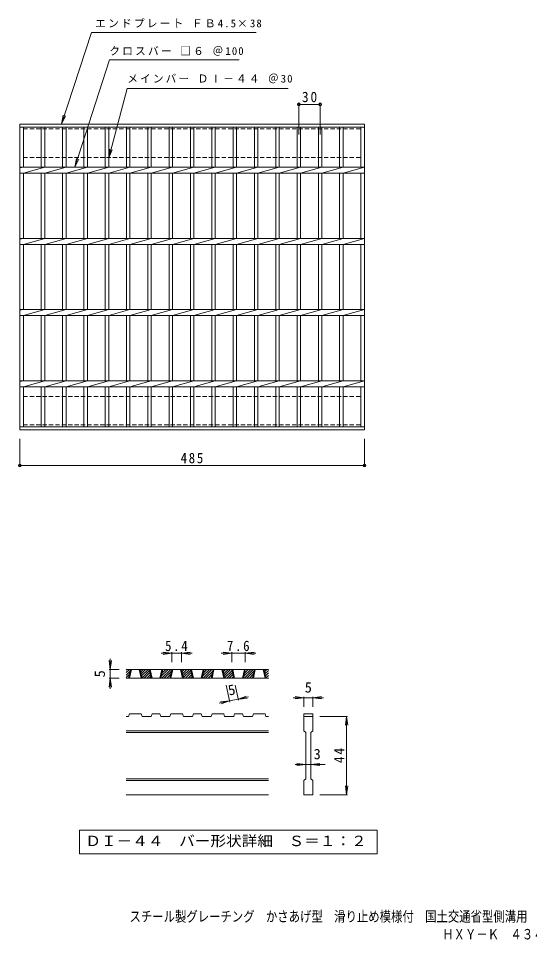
# Model space of a CAD drawing. Units: millimetres, scale not verified, with parts at other scales. Extents: x -580 to 819, y -687 to 608.
# Drawn here: x -580 to 139, y -687 to 608 of the extents above; entities that cross this region are included whole.
import ezdxf
from ezdxf.enums import TextEntityAlignment as Align

# ---------------------------------------------------------------- set-up
doc = ezdxf.new("R2010")
doc.units = ezdxf.units.MM
doc.header["$LTSCALE"] = 5
doc.header["$PDMODE"] = 32
doc.header["$PDSIZE"] = 4
doc.linetypes.add('DASHED1', pattern=[1.8, 1.2, -0.6])
for name, color, linetype, lineweight in [('B-1', 2, 'Continuous', 9), ('B-2', 3, 'Continuous', 9), ('B-4', 7, 'Continuous', 9), ('D-0', 3, 'Continuous', 9), ('D-4', 7, 'Continuous', 9)]:
    doc.layers.add(name, color=color, linetype=linetype, lineweight=lineweight)
doc.layers.add('F-5_F-5ﾚｲﾔ', color=2, linetype='Continuous')
doc.styles.add('ＭＳ ゴシック', font='')
doc.styles.get('ＭＳ ゴシック').set_extended_font_data('MS Gothic')

msp = doc.modelspace()

# ---------------------------------------------------------------- linework, layer by layer
at = {"layer": 'B-1', "linetype": 'DASHED1'}
for p, q in [((-573.243, 452.645), (-98.243, 452.645)), ((-573.243, 412.645), (-573.243, 452.645)), ((-98.243, 452.645), (-98.243, 412.645)), ((-573.243, 412.645), (-98.243, 412.645)), ((-573.243, 76.645), (-573.243, 36.645)), ((-573.243, 76.645), (-98.243, 76.645)), ((-98.243, 36.645), (-98.243, 76.645)), ((-573.243, 36.645), (-98.243, 36.645))]:
    msp.add_line(p, q, dxfattribs=at)
at = {"layer": 'B-2'}
for p, q in [((-578.243, 29.645), (-578.243, 459.645)), ((-578.243, 459.645), (-93.243, 459.645)), ((-578.243, 455.145), (-93.243, 455.145)), ((-573.243, 398.884), (-573.243, 455.145)), ((-548.243, 455.145), (-548.243, 398.884)), ((-543.243, 455.145), (-543.243, 398.884)), ((-518.243, 455.145), (-518.243, 398.884)), ((-513.243, 455.145), (-513.243, 398.884)), ((-488.243, 455.145), (-488.243, 398.884)), ((-483.243, 455.145), (-483.243, 398.884)), ((-458.243, 455.145), (-458.243, 398.884)), ((-453.243, 455.145), (-453.243, 398.884)), ((-428.243, 455.145), (-428.243, 398.884)), ((-423.243, 455.145), (-423.243, 398.884)), ((-398.242, 455.145), (-398.242, 398.884)), ((-393.243, 455.145), (-393.243, 398.884)), ((-368.243, 455.145), (-368.243, 398.884)), ((-363.243, 455.145), (-363.243, 398.884)), ((-338.243, 455.145), (-338.243, 398.884)), ((-333.243, 455.145), (-333.243, 398.884)), ((-308.243, 455.145), (-308.243, 398.884)), ((-303.243, 455.145), (-303.243, 398.884)), ((-278.243, 455.145), (-278.243, 398.884)), ((-273.243, 455.145), (-273.243, 398.884)), ((-248.243, 455.145), (-248.243, 398.884)), ((-243.243, 455.145), (-243.243, 398.884)), ((-218.243, 455.145), (-218.243, 398.884)), ((-213.243, 455.145), (-213.243, 398.884)), ((-188.243, 455.145), (-188.243, 398.884)), ((-183.243, 455.145), (-183.243, 398.884)), ((-158.243, 455.145), (-158.243, 398.884)), ((-153.243, 455.145), (-153.243, 398.884)), ((-128.243, 455.145), (-128.243, 398.884)), ((-123.243, 455.145), (-123.243, 398.884)), ((-98.243, 455.145), (-98.243, 398.884)), ((-93.243, 459.645), (-93.243, 29.645)), ((-573.243, 398.884), (-578.243, 397.884)), ((-578.243, 398.884), (-93.243, 398.884)), ((-578.243, 390.405), (-93.243, 390.405)), ((-543.243, 398.884), (-573.243, 390.405)), ((-573.243, 298.884), (-573.243, 390.405)), ((-548.243, 390.405), (-548.243, 298.884)), ((-513.243, 398.884), (-543.243, 390.405)), ((-543.243, 390.405), (-543.243, 298.884)), ((-518.243, 390.405), (-518.243, 298.884)), ((-483.243, 398.884), (-513.243, 390.405)), ((-513.243, 390.405), (-513.243, 298.884)), ((-488.243, 390.405), (-488.243, 298.884)), ((-453.243, 398.884), (-483.243, 390.405)), ((-483.243, 390.405), (-483.243, 298.884)), ((-458.243, 390.405), (-458.243, 298.884)), ((-423.243, 398.884), (-453.243, 390.405)), ((-453.243, 390.405), (-453.243, 298.884)), ((-428.243, 390.405), (-428.243, 298.884)), ((-393.243, 398.884), (-423.243, 390.405)), ((-423.243, 390.405), (-423.243, 298.884)), ((-398.242, 390.405), (-398.242, 298.884)), ((-363.243, 398.884), (-393.243, 390.405)), ((-393.243, 390.405), (-393.243, 298.884)), ((-368.243, 390.405), (-368.243, 298.884)), ((-333.243, 398.884), (-363.243, 390.405)), ((-363.243, 390.405), (-363.243, 298.884)), ((-338.243, 390.405), (-338.243, 298.884)), ((-303.243, 398.884), (-333.243, 390.405)), ((-333.243, 390.405), (-333.243, 298.884)), ((-308.243, 390.405), (-308.243, 298.884)), ((-273.243, 398.884), (-303.243, 390.405)), ((-303.243, 390.405), (-303.243, 298.884)), ((-278.243, 390.405), (-278.243, 298.884)), ((-243.243, 398.884), (-273.243, 390.405)), ((-273.243, 390.405), (-273.243, 298.884)), ((-248.243, 390.405), (-248.243, 298.884)), ((-213.243, 398.884), (-243.243, 390.405)), ((-243.243, 390.405), (-243.243, 298.884)), ((-218.243, 390.405), (-218.243, 298.884)), ((-183.243, 398.884), (-213.243, 390.405)), ((-213.243, 390.405), (-213.243, 298.884)), ((-188.243, 390.405), (-188.243, 298.884)), ((-153.243, 398.884), (-183.243, 390.405)), ((-183.243, 390.405), (-183.243, 298.884)), ((-158.243, 390.405), (-158.243, 298.884)), ((-123.243, 398.884), (-153.243, 390.405)), ((-153.243, 390.405), (-153.243, 298.884)), ((-128.243, 390.405), (-128.243, 298.884)), ((-93.243, 398.884), (-123.243, 390.405)), ((-123.243, 390.405), (-123.243, 298.884)), ((-98.243, 390.405), (-98.243, 298.884)), ((-573.243, 298.884), (-578.243, 297.884)), ((-578.243, 298.884), (-93.243, 298.884)), ((-543.243, 298.884), (-573.243, 290.405)), ((-513.243, 298.884), (-543.243, 290.405)), ((-483.243, 298.884), (-513.243, 290.405)), ((-453.243, 298.884), (-483.243, 290.405)), ((-423.243, 298.884), (-453.243, 290.405)), ((-393.243, 298.884), (-423.243, 290.405)), ((-363.243, 298.884), (-393.243, 290.405)), ((-333.243, 298.884), (-363.243, 290.405)), ((-303.243, 298.884), (-333.243, 290.405)), ((-273.243, 298.884), (-303.243, 290.405)), ((-243.243, 298.884), (-273.243, 290.405)), ((-213.243, 298.884), (-243.243, 290.405)), ((-183.243, 298.884), (-213.243, 290.405)), ((-153.243, 298.884), (-183.243, 290.405)), ((-123.243, 298.884), (-153.243, 290.405)), ((-93.243, 298.884), (-123.243, 290.405)), ((-578.243, 290.405), (-93.243, 290.405)), ((-573.243, 198.884), (-573.243, 290.405)), ((-548.243, 290.405), (-548.243, 198.884)), ((-543.243, 290.405), (-543.243, 198.884)), ((-518.243, 290.405), (-518.243, 198.884)), ((-513.243, 290.405), (-513.243, 198.884)), ((-488.243, 290.405), (-488.243, 198.884)), ((-483.243, 290.405), (-483.243, 198.884)), ((-458.243, 290.405), (-458.243, 198.884)), ((-453.243, 290.405), (-453.243, 198.884)), ((-428.243, 290.405), (-428.243, 198.884)), ((-423.243, 290.405), (-423.243, 198.884)), ((-398.242, 290.405), (-398.242, 198.884)), ((-393.243, 290.405), (-393.243, 198.884)), ((-368.243, 290.405), (-368.243, 198.884)), ((-363.243, 290.405), (-363.243, 198.884)), ((-338.243, 290.405), (-338.243, 198.884)), ((-333.243, 290.405), (-333.243, 198.884)), ((-308.243, 290.405), (-308.243, 198.884)), ((-303.243, 290.405), (-303.243, 198.884)), ((-278.243, 290.405), (-278.243, 198.884)), ((-273.243, 290.405), (-273.243, 198.884)), ((-248.243, 290.405), (-248.243, 198.884)), ((-243.243, 290.405), (-243.243, 198.884)), ((-218.243, 290.405), (-218.243, 198.884)), ((-213.243, 290.405), (-213.243, 198.884)), ((-188.243, 290.405), (-188.243, 198.884)), ((-183.243, 290.405), (-183.243, 198.884)), ((-158.243, 290.405), (-158.243, 198.884)), ((-153.243, 290.405), (-153.243, 198.884)), ((-128.243, 290.405), (-128.243, 198.884)), ((-123.243, 290.405), (-123.243, 198.884)), ((-98.243, 290.405), (-98.243, 198.884)), ((-578.243, 198.884), (-93.243, 198.884)), ((-573.243, 198.884), (-578.243, 197.884)), ((-543.243, 198.884), (-573.243, 190.405)), ((-513.243, 198.884), (-543.243, 190.405)), ((-483.243, 198.884), (-513.243, 190.405)), ((-453.243, 198.884), (-483.243, 190.405)), ((-423.243, 198.884), (-453.243, 190.405)), ((-393.243, 198.884), (-423.243, 190.405)), ((-363.243, 198.884), (-393.243, 190.405)), ((-333.243, 198.884), (-363.243, 190.405)), ((-303.243, 198.884), (-333.243, 190.405)), ((-273.243, 198.884), (-303.243, 190.405)), ((-243.243, 198.884), (-273.243, 190.405)), ((-213.243, 198.884), (-243.243, 190.405)), ((-183.243, 198.884), (-213.243, 190.405)), ((-153.243, 198.884), (-183.243, 190.405)), ((-123.243, 198.884), (-153.243, 190.405)), ((-93.243, 198.884), (-123.243, 190.405)), ((-578.243, 190.404), (-93.243, 190.404)), ((-573.243, 98.884), (-573.243, 190.404)), ((-548.243, 190.404), (-548.243, 98.884)), ((-543.243, 190.404), (-543.243, 98.884)), ((-518.243, 190.404), (-518.243, 98.884)), ((-513.243, 190.404), (-513.243, 98.884)), ((-488.243, 190.404), (-488.243, 98.884)), ((-483.243, 190.404), (-483.243, 98.884)), ((-458.243, 190.404), (-458.243, 98.884)), ((-453.243, 190.404), (-453.243, 98.884)), ((-428.243, 190.404), (-428.243, 98.884)), ((-423.243, 190.404), (-423.243, 98.884)), ((-398.242, 190.404), (-398.242, 98.884)), ((-393.243, 190.404), (-393.243, 98.884)), ((-368.243, 190.404), (-368.243, 98.884)), ((-363.243, 190.404), (-363.243, 98.884)), ((-338.243, 190.404), (-338.243, 98.884)), ((-333.243, 190.404), (-333.243, 98.884)), ((-308.243, 190.404), (-308.243, 98.884)), ((-303.243, 190.404), (-303.243, 98.884)), ((-278.243, 190.404), (-278.243, 98.884)), ((-273.243, 190.404), (-273.243, 98.884)), ((-248.243, 190.404), (-248.243, 98.884)), ((-243.243, 190.404), (-243.243, 98.884)), ((-218.243, 190.404), (-218.243, 98.884)), ((-213.243, 190.404), (-213.243, 98.884)), ((-188.243, 190.404), (-188.243, 98.884)), ((-183.243, 190.404), (-183.243, 98.884)), ((-158.243, 190.404), (-158.243, 98.884)), ((-153.243, 190.404), (-153.243, 98.884)), ((-128.243, 190.404), (-128.243, 98.884)), ((-123.243, 190.404), (-123.243, 98.884)), ((-98.243, 190.404), (-98.243, 98.884)), ((-573.243, 98.884), (-578.243, 97.884)), ((-578.243, 98.884), (-93.243, 98.884)), ((-543.243, 98.884), (-573.243, 90.404)), ((-513.243, 98.884), (-543.243, 90.404)), ((-483.243, 98.884), (-513.243, 90.404)), ((-453.243, 98.884), (-483.243, 90.404)), ((-423.243, 98.884), (-453.243, 90.404)), ((-393.243, 98.884), (-423.243, 90.404)), ((-363.243, 98.884), (-393.243, 90.404)), ((-333.243, 98.884), (-363.243, 90.404)), ((-303.243, 98.884), (-333.243, 90.404)), ((-273.243, 98.884), (-303.243, 90.404)), ((-243.243, 98.884), (-273.243, 90.404)), ((-213.243, 98.884), (-243.243, 90.404)), ((-183.243, 98.884), (-213.243, 90.404)), ((-153.243, 98.884), (-183.243, 90.404)), ((-123.243, 98.884), (-153.243, 90.404)), ((-93.243, 98.884), (-123.243, 90.404)), ((-578.243, 90.404), (-93.243, 90.404)), ((-573.243, 34.145), (-573.243, 90.404)), ((-548.243, 90.404), (-548.243, 34.145)), ((-543.243, 90.404), (-543.243, 34.145)), ((-518.243, 90.404), (-518.243, 34.145)), ((-513.243, 90.404), (-513.243, 34.145)), ((-488.243, 90.404), (-488.243, 34.145)), ((-483.243, 90.404), (-483.243, 34.145)), ((-458.243, 90.404), (-458.243, 34.145)), ((-453.243, 90.404), (-453.243, 34.145)), ((-428.243, 90.404), (-428.243, 34.145)), ((-423.243, 90.404), (-423.243, 34.145)), ((-398.242, 90.404), (-398.242, 34.145)), ((-393.243, 90.404), (-393.243, 34.145)), ((-368.243, 90.404), (-368.243, 34.145)), ((-363.243, 90.404), (-363.243, 34.145)), ((-338.243, 90.404), (-338.243, 34.145)), ((-333.243, 90.404), (-333.243, 34.145)), ((-308.243, 90.404), (-308.243, 34.145)), ((-303.243, 90.404), (-303.243, 34.145)), ((-278.243, 90.404), (-278.243, 34.145)), ((-273.243, 90.404), (-273.243, 34.145)), ((-248.243, 90.404), (-248.243, 34.145)), ((-243.243, 90.404), (-243.243, 34.145)), ((-218.243, 90.404), (-218.243, 34.145)), ((-213.243, 90.404), (-213.243, 34.145)), ((-188.243, 90.404), (-188.243, 34.145)), ((-183.243, 90.404), (-183.243, 34.145)), ((-158.243, 90.404), (-158.243, 34.145)), ((-153.243, 90.404), (-153.243, 34.145)), ((-128.243, 90.404), (-128.243, 34.145)), ((-123.243, 90.404), (-123.243, 34.145)), ((-98.243, 90.404), (-98.243, 34.145)), ((-93.243, 34.145), (-578.243, 34.145)), ((-93.243, 29.645), (-578.243, 29.645))]:
    msp.add_line(p, q, dxfattribs=at)
at = {"layer": 'B-4'}
for p, q in [((-500.743, 398.884), (-452.309, 549.645)), ((-452.309, 549.645), (-269.809, 549.645)), ((-453.243, 412.014), (-427.083, 509.645)), ((-427.083, 509.645), (-200.833, 509.645)), ((-185.743, 444.704), (-185.743, 488.693)), ((-185.743, 487.193), (-155.743, 487.193)), ((-155.743, 444.704), (-155.743, 488.693)), ((-519.479, 459.645), (-517.176, 471.931)), ((-519.479, 459.645), (-514.075, 470.916)), ((-453.243, 412.014), (-451.612, 424.408)), ((-453.243, 412.014), (-448.46, 423.563)), ((-500.743, 398.884), (-498.506, 411.182)), ((-500.743, 398.884), (-495.399, 410.184)), ((-578.243, 17.145), (-578.243, -21.855)), ((-93.243, 17.145), (-93.243, -21.855)), ((-578.243, -20.355), (-93.243, -20.355))]:
    msp.add_line(p, q, dxfattribs=at)
msp.add_lwpolyline([(-519.479, 459.645), (-477.408, 588.237), (-245.906, 588.237)], dxfattribs=at)
for p in [(-185.743, 487.193), (-155.743, 487.193), (-578.243, -20.355), (-93.243, -20.355)]:
    msp.add_point(p, dxfattribs=at)
at = {"layer": 'D-0'}
for p, q in [((-428.574, -311.371), (-424.04, -306.838)), ((-428.574, -307.836), (-427.576, -306.838)), ((-228.574, -306.838), (-428.574, -306.838)), ((-428.574, -314.907), (-422.993, -309.326)), ((-425.135, -319.338), (-422.46, -306.838)), ((-423.885, -319.338), (-421.21, -306.838)), ((-410.135, -306.838), (-407.46, -319.338)), ((-408.885, -306.838), (-406.21, -319.338)), ((-408.8, -307.237), (-408.401, -306.838)), ((-408.177, -310.149), (-404.865, -306.838)), ((-407.553, -313.062), (-401.33, -306.838)), ((-406.93, -315.974), (-397.794, -306.838)), ((-406.307, -318.886), (-395.777, -308.357)), ((-393.427, -319.338), (-396.102, -306.838)), ((-392.177, -319.338), (-394.852, -306.838)), ((-378.427, -306.838), (-381.102, -319.338)), ((-377.177, -306.838), (-379.852, -319.338)), ((-379.265, -316.593), (-369.51, -306.838)), ((-378.475, -319.338), (-365.974, -306.838)), ((-378.302, -312.095), (-373.045, -306.838)), ((-377.34, -307.596), (-376.581, -306.838)), ((-374.939, -319.338), (-364.927, -309.326)), ((-367.069, -319.338), (-364.394, -306.838)), ((-365.819, -319.338), (-363.144, -306.838)), ((-352.069, -306.838), (-349.394, -319.338)), ((-350.819, -306.838), (-348.144, -319.338)), ((-350.734, -307.237), (-350.335, -306.838)), ((-350.111, -310.149), (-346.799, -306.838)), ((-349.487, -313.062), (-343.264, -306.838)), ((-348.864, -315.974), (-339.728, -306.838)), ((-348.241, -318.886), (-337.711, -308.357)), ((-335.361, -319.338), (-338.036, -306.838)), ((-334.111, -319.338), (-336.786, -306.838)), ((-320.361, -306.838), (-323.036, -319.338)), ((-319.111, -306.838), (-321.786, -319.338)), ((-321.199, -316.593), (-311.444, -306.838)), ((-320.409, -319.338), (-307.908, -306.838)), ((-320.236, -312.095), (-314.979, -306.838)), ((-319.274, -307.596), (-318.515, -306.838)), ((-316.873, -319.338), (-306.861, -309.326)), ((-309.003, -319.338), (-306.328, -306.838)), ((-307.753, -319.338), (-305.078, -306.838)), ((-294.003, -306.838), (-291.328, -319.338)), ((-292.753, -306.838), (-290.078, -319.338)), ((-292.668, -307.237), (-292.269, -306.838)), ((-292.045, -310.149), (-288.733, -306.838)), ((-291.421, -313.062), (-285.198, -306.838)), ((-290.798, -315.974), (-281.662, -306.838)), ((-290.175, -318.886), (-279.645, -308.357)), ((-277.295, -319.338), (-279.97, -306.838)), ((-276.045, -319.338), (-278.72, -306.838)), ((-262.295, -306.838), (-264.97, -319.338)), ((-261.045, -306.838), (-263.72, -319.338)), ((-263.133, -316.593), (-253.378, -306.838)), ((-262.343, -319.338), (-249.842, -306.838)), ((-262.17, -312.095), (-256.913, -306.838)), ((-261.208, -307.596), (-260.449, -306.838)), ((-258.807, -319.338), (-248.795, -309.326)), ((-250.937, -319.338), (-248.262, -306.838)), ((-249.687, -319.338), (-247.012, -306.838)), ((-235.937, -306.838), (-233.262, -319.338)), ((-234.687, -306.838), (-232.012, -319.338)), ((-234.602, -307.237), (-234.203, -306.838)), ((-233.979, -310.149), (-230.667, -306.838)), ((-233.355, -313.062), (-228.574, -308.28)), ((-428.574, -318.442), (-423.955, -313.824)), ((-228.574, -319.338), (-428.574, -319.338)), ((-425.934, -319.338), (-424.918, -318.322)), ((-403.223, -319.338), (-395.154, -311.269)), ((-399.688, -319.338), (-394.531, -314.181)), ((-396.152, -319.338), (-393.908, -317.093)), ((-371.403, -319.338), (-365.889, -313.824)), ((-367.868, -319.338), (-366.852, -318.322)), ((-345.157, -319.338), (-337.088, -311.269)), ((-341.622, -319.338), (-336.465, -314.181)), ((-338.086, -319.338), (-335.842, -317.093)), ((-313.337, -319.338), (-307.823, -313.824)), ((-309.802, -319.338), (-308.786, -318.322)), ((-287.091, -319.338), (-279.022, -311.269)), ((-283.556, -319.338), (-278.399, -314.181)), ((-280.02, -319.338), (-277.776, -317.093)), ((-255.271, -319.338), (-249.757, -313.824)), ((-251.736, -319.338), (-250.72, -318.322)), ((-232.732, -315.974), (-228.574, -311.815)), ((-232.109, -318.886), (-228.574, -315.351)), ((-229.025, -319.338), (-228.574, -318.887)), ((-425.135, -373.088), (-428.574, -373.088)), ((-425.135, -373.088), (-423.885, -369.338)), ((-407.46, -369.338), (-423.885, -369.338)), ((-407.46, -369.338), (-406.21, -373.088)), ((-393.427, -373.088), (-406.21, -373.088)), ((-393.427, -373.088), (-392.177, -369.338)), ((-381.102, -369.338), (-392.177, -369.338)), ((-381.102, -369.338), (-379.852, -373.088)), ((-367.069, -373.088), (-379.852, -373.088)), ((-367.069, -373.088), (-365.819, -369.338)), ((-349.394, -369.338), (-365.819, -369.338)), ((-348.144, -373.088), (-349.394, -369.338)), ((-335.361, -373.088), (-348.144, -373.088)), ((-335.361, -373.088), (-334.111, -369.338)), ((-323.036, -369.338), (-334.111, -369.338)), ((-323.036, -369.338), (-321.786, -373.088)), ((-309.003, -373.088), (-321.786, -373.088)), ((-309.003, -373.088), (-307.753, -369.338)), ((-307.753, -369.338), (-291.328, -369.338)), ((-290.078, -373.088), (-291.328, -369.338)), ((-277.295, -373.088), (-290.078, -373.088)), ((-277.295, -373.088), (-276.045, -369.338)), ((-264.97, -369.338), (-276.045, -369.338)), ((-264.97, -369.338), (-263.72, -373.088)), ((-250.937, -373.088), (-263.72, -373.088)), ((-250.937, -373.088), (-249.687, -369.338)), ((-249.687, -369.338), (-233.262, -369.338)), ((-232.012, -373.088), (-233.262, -369.338)), ((-228.574, -373.088), (-232.012, -373.088)), ((-178.574, -369.338), (-166.074, -369.338)), ((-178.574, -369.338), (-178.574, -373.088)), ((-178.574, -373.088), (-166.074, -373.088)), ((-178.574, -393.088), (-178.574, -373.088)), ((-166.074, -369.338), (-166.074, -373.088)), ((-166.074, -373.088), (-166.074, -393.088)), ((-228.574, -393.088), (-428.574, -393.088)), ((-228.574, -395.588), (-428.574, -395.588)), ((-178.574, -393.088), (-176.074, -395.588)), ((-176.074, -460.588), (-176.074, -395.588)), ((-168.574, -395.588), (-166.074, -393.088)), ((-168.574, -395.588), (-168.574, -460.588)), ((-228.574, -460.588), (-428.574, -460.588)), ((-228.574, -463.088), (-428.574, -463.088)), ((-168.574, -460.588), (-166.074, -463.088)), ((-166.074, -463.088), (-166.074, -483.088)), ((-228.574, -483.088), (-428.574, -483.088)), ((-166.074, -483.088), (-178.574, -483.088))]:
    msp.add_line(p, q, dxfattribs=at)
msp.add_lwpolyline([(-178.574, -483.088), (-178.574, -463.088), (-176.074, -460.588)], dxfattribs=at)
at = {"layer": 'D-0', "color": 7}
msp.add_lwpolyline([(-494.401, -533.088), (-494.401, -566.314), (-75.247, -566.314), (-75.247, -533.088)], close=True, dxfattribs=at)
at = {"layer": 'D-4'}
for p, q in [((-364.394, -284.338), (-379.394, -284.338)), ((-364.394, -284.338), (-376.787, -282.706)), ((-364.394, -284.338), (-376.787, -285.969)), ((-364.394, -282.838), (-364.394, -296.838)), ((-350.819, -284.338), (-364.394, -284.338)), ((-350.819, -284.338), (-338.426, -282.706)), ((-350.819, -282.838), (-350.819, -296.838)), ((-350.819, -284.338), (-338.426, -285.969)), ((-350.819, -284.338), (-335.819, -284.338)), ((-279.97, -284.338), (-294.97, -284.338)), ((-279.97, -284.338), (-292.363, -282.706)), ((-279.97, -284.338), (-292.363, -285.969)), ((-279.97, -282.838), (-279.97, -296.838)), ((-261.045, -284.338), (-279.97, -284.338)), ((-261.045, -284.338), (-248.652, -282.706)), ((-261.045, -282.838), (-261.045, -296.838)), ((-261.045, -284.338), (-248.652, -285.969)), ((-261.045, -284.338), (-246.045, -284.338)), ((-451.074, -306.838), (-452.705, -294.445)), ((-451.074, -306.838), (-451.074, -291.838)), ((-451.074, -306.838), (-449.442, -294.445)), ((-452.574, -306.838), (-438.574, -306.838)), ((-451.074, -306.838), (-451.074, -319.338)), ((-451.074, -319.338), (-452.705, -331.731)), ((-452.574, -319.338), (-438.574, -319.338)), ((-451.074, -319.338), (-449.442, -331.731)), ((-451.074, -319.338), (-451.074, -334.338)), ((-282.927, -352.756), (-287.986, -329.117)), ((-270.704, -350.141), (-275.203, -329.117)), ((-271.017, -348.674), (-283.241, -351.29)), ((-271.017, -348.674), (-259.24, -344.485)), ((-271.017, -348.674), (-256.35, -345.535)), ((-271.017, -348.674), (-258.557, -347.676)), ((-178.574, -346.838), (-193.574, -346.838)), ((-178.574, -346.838), (-190.967, -345.206)), ((-178.574, -346.838), (-190.967, -348.47)), ((-178.574, -345.338), (-178.574, -359.338)), ((-166.074, -346.838), (-178.574, -346.838)), ((-166.074, -346.838), (-153.681, -345.206)), ((-166.074, -345.338), (-166.074, -359.338)), ((-166.074, -346.838), (-153.681, -348.47)), ((-166.074, -346.838), (-151.074, -346.838)), ((-283.241, -351.29), (-297.909, -354.428)), ((-283.241, -351.29), (-295.701, -352.288)), ((-283.241, -351.29), (-295.018, -355.478)), ((-117.074, -373.088), (-156.074, -373.088)), ((-118.574, -373.088), (-120.205, -385.481)), ((-118.574, -373.088), (-116.942, -385.481)), ((-118.574, -483.088), (-118.574, -373.088)), ((-176.074, -440.588), (-188.467, -438.956)), ((-168.574, -440.588), (-156.181, -438.956)), ((-176.074, -440.588), (-191.074, -440.588)), ((-176.074, -440.588), (-188.467, -442.219)), ((-168.574, -440.588), (-176.074, -440.588)), ((-168.574, -440.588), (-156.181, -442.219)), ((-168.574, -440.588), (-148.574, -440.588)), ((-118.574, -483.088), (-120.205, -470.695)), ((-118.574, -483.088), (-116.942, -470.695)), ((-117.074, -483.088), (-156.074, -483.088))]:
    msp.add_line(p, q, dxfattribs=at)

# ---------------------------------------------------------------- texts
at = {"layer": 'B-4', "char_height": 11, "attachment_point": 7, "style": 'ＭＳ ゴシック'}
for s, insert in [('\\T1.21;エンドプレート\\~ＦＢ4.5×38', (-472.156, 594.951)), ('\\T1.21;クロスバー\\~□６\\~＠100', (-452.309, 555.634)), ('\\T1.2;メインバー\\~ＤⅠ－４４\\~＠30', (-427.083, 516.88))]:
    msp.add_mtext(s, dxfattribs=dict(at, insert=insert))
at = {"layer": 'B-4', "color": 2, "char_height": 14.66, "attachment_point": 7, "style": 'ＭＳ ゴシック'}
for s, insert in [('\\T1.27;\\W0.95;30', (-181.368, 490.193)), ('\\T1.27;\\W0.9;485', (-351.993, -17.355))]:
    msp.add_mtext(s, dxfattribs=dict(at, insert=insert))
at = {"layer": 'D-0', "color": 2, "style": 'ＭＳ ゴシック', "width": 1.1}
msp.add_text('ＤＩ－４４\u3000バー形状詳細\u3000Ｓ＝１：２', height=14.66, dxfattribs=at).set_placement((-486.074, -559.701), align=Align.BOTTOM_LEFT)
at = {"layer": 'D-4', "color": 2, "style": 'ＭＳ ゴシック'}
for rotation, p in [(90, (-454.074, -318.088)), (12.079, (-282.646, -348.094))]:
    msp.add_text('5', height=14.66, rotation=rotation, dxfattribs=at).set_placement(p, align=Align.BOTTOM_LEFT)
for s, p in [('5', (-177.324, -343.838)), ('3', (-164.824, -437.588))]:
    msp.add_text(s, height=14.66, dxfattribs=at).set_placement(p, align=Align.BOTTOM_LEFT)
at = {"layer": 'D-4', "color": 2, "char_height": 14.66, "attachment_point": 7, "style": 'ＭＳ ゴシック'}
for s, insert in [('\\T1.27;\\W0.9;5.4', (-373.857, -281.338)), ('\\T1.27;\\W0.9;7.6', (-286.758, -281.338))]:
    msp.add_mtext(s, dxfattribs=dict(at, insert=insert))
at = {"layer": 'D-4', "color": 2, "insert": (-121.574, -438.713), "char_height": 14.66, "attachment_point": 7, "rotation": 90, "style": 'ＭＳ ゴシック'}
msp.add_mtext('\\T1.27;\\W0.95;44', dxfattribs=at)
at = {"layer": 'F-5_F-5ﾚｲﾔ', "style": 'ＭＳ ゴシック', "width": 0.8}
for s, p in [('スチール製グレーチング\u3000かさあげ型\u3000滑り止め模様付\u3000国土交通省型側溝用', (-423.899, -665.917)), ('ＨＸＹ－Ｋ\u3000４３４４Ａ', (16.063, -690.831))]:
    msp.add_text(s, height=14.66, dxfattribs=at).set_placement(p, align=Align.BOTTOM_LEFT)

doc.saveas('drawing.dxf')
